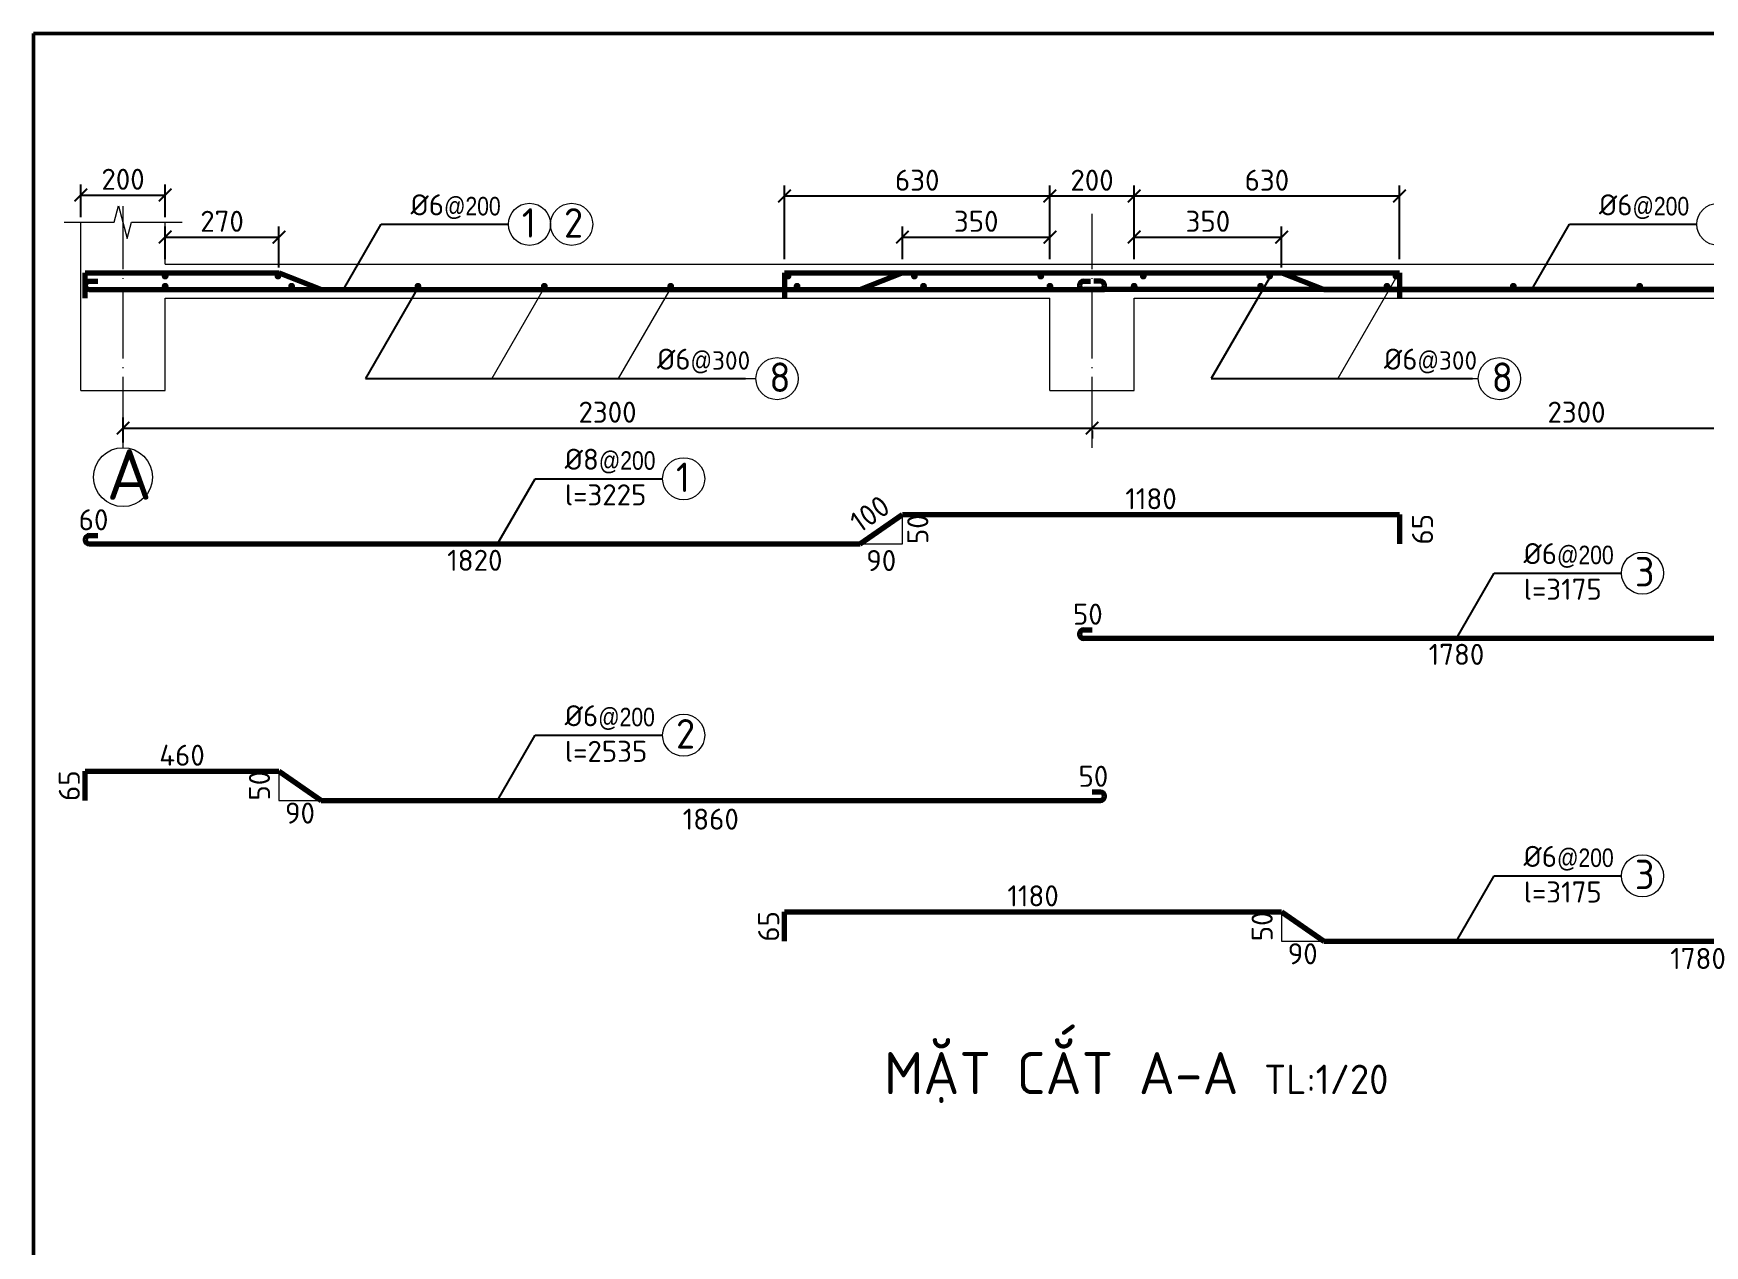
# Model space of a CAD drawing. Header units: millimetres. Extents: x 0 to 4970, y -594 to 1412.
# Drawn here: x 1079.8 to 1278.1, y 436.8 to 580.8 of the extents above; entities that cross this region are included whole.
import ezdxf

# ---------------------------------------------------------------- set-up
doc = ezdxf.new("R2010")
doc.units = ezdxf.units.MM
doc.header["$LTSCALE"] = 0.35
doc.header["$PDMODE"] = 3
doc.linetypes.add('ACAD_ISO04W100', pattern=[30, 24, -3, 0, -3])
doc.layers.get('0').update_dxf_attribs({"lineweight": 50})
for name, color, linetype, lineweight in [('CotThepSan', 13, 'Continuous', 70), ('DoVe', 1, 'Continuous', 18), ('Duong Bao San', 7, 'Continuous', 18), ('Kich Thuoc', 1, 'Continuous', 20), ('Ky Hieu', 4, 'Continuous', 20), ('Text', 40, 'Continuous', 20), ('Truc', 3, 'ACAD_ISO04W100', 20)]:
    doc.layers.add(name, color=color, linetype=linetype, lineweight=lineweight)
doc.styles.get("Standard").update_dxf_attribs({"font": 'isocpeur.ttf'})
doc.styles.add('VN', font='')
doc.styles.get('VN').set_extended_font_data('TCVN 7284')
doc.dimstyles.new('Dim20', dxfattribs={"dimtxt": 2.5, "dimasz": 1.5, "dimexe": 1.25, "dimexo": 0.625, "dimtad": 1, "dimlfac": 20, "dimtxsty": 'Standard', "dimblk": 'ARCHTICK', "dimcen": 2.5, "dimadec": 0, "dimazin": 0, "dimtfac": 1, "dimtmove": 0, "dimatfit": 3, "dimfxl": 1, "dimarcsym": 0})
doc.dimstyles.new('Dim20KT', dxfattribs={"dimtxt": 2.5, "dimasz": 1.5, "dimexe": 1.25, "dimexo": 0.625, "dimtad": 1, "dimlfac": 20, "dimtxsty": 'Standard', "dimblk": 'ARCHTICK', "dimcen": 2.5, "dimse1": 1, "dimse2": 1, "dimsd1": 1, "dimsd2": 1, "dimadec": 0, "dimazin": 0, "dimtfac": 1, "dimtmove": 0, "dimatfit": 3, "dimfxl": 1, "dimarcsym": 0})
doc.dimstyles.new('ISO-25', dxfattribs={"dimtxt": 2.5, "dimasz": 2.5, "dimexe": 1.25, "dimexo": 0.625, "dimtad": 1, "dimtxsty": 'Standard', "dimcen": 2.5, "dimadec": 0, "dimazin": 0, "dimtfac": 1, "dimtmove": 0, "dimatfit": 3, "dimfxl": 1, "dimarcsym": 0})

# ---------------------------------------------------------------- blocks, each defined once
blk = doc.blocks.new('*D492')
at = {"layer": 'Defpoints', "color": 0}
for p in [(1204.43, 508.94), (1292.93, 508.94), (1292.93, 505.17)]:
    blk.add_point(p, dxfattribs=at)
at = {"layer": 'Kich Thuoc', "color": 0, "insert": (1248.68, 507.04), "char_height": 2.5, "attachment_point": 5}
blk.add_mtext('1780', dxfattribs=at)
blk = doc.blocks.new('_ArchTick')
at = {"color": 0, "linetype": 'ByBlock', "const_width": 0.15}
blk.add_lwpolyline([(-0.5, -0.5), (0.5, 0.5)], dxfattribs=at)
blk = doc.blocks.new('*D493')
at = {"layer": 'Defpoints', "color": 0}
for p in [(1204.43, 509.94), (1204.43, 509.94), (1205.43, 509.94)]:
    blk.add_point(p, dxfattribs=at)
at = {"layer": 'Kich Thuoc', "color": 0, "insert": (1204.93, 511.81), "char_height": 2.5, "attachment_point": 5}
blk.add_mtext('50', dxfattribs=at)
blk = doc.blocks.new('*D428')
at = {"layer": 'Defpoints', "color": 0}
for p in [(1241.93, 523.65), (1246.53, 523.65), (1241.93, 520.15)]:
    blk.add_point(p, dxfattribs=at)
at = {"layer": 'Kich Thuoc', "color": 0, "insert": (1244.65, 521.9), "char_height": 2.5, "attachment_point": 5, "rotation": 90}
blk.add_mtext('65', dxfattribs=at)
blk = doc.blocks.new('*D429')
at = {"layer": 'Defpoints', "color": 0}
for p in [(1182.93, 523.65), (1182.93, 520.15), (1186.62, 520.15)]:
    blk.add_point(p, dxfattribs=at)
at = {"layer": 'Kich Thuoc', "color": 0, "insert": (1184.75, 521.9), "char_height": 2.5, "attachment_point": 5, "rotation": 90}
blk.add_mtext('50', dxfattribs=at)
blk = doc.blocks.new('*D430')
at = {"layer": 'Defpoints', "color": 0}
for p in [(1177.93, 520.15), (1182.9, 520.15), (1182.9, 516.31)]:
    blk.add_point(p, dxfattribs=at)
at = {"layer": 'Kich Thuoc', "color": 0, "insert": (1180.41, 518.18), "char_height": 2.5, "attachment_point": 5}
blk.add_mtext('90', dxfattribs=at)
blk = doc.blocks.new('*D431')
at = {"layer": 'Defpoints', "color": 0}
for p in [(1086.43, 521.15), (1086.43, 521.15), (1087.43, 521.15)]:
    blk.add_point(p, dxfattribs=at)
at = {"layer": 'Kich Thuoc', "color": 0, "insert": (1086.93, 523.02), "char_height": 2.5, "attachment_point": 5}
blk.add_mtext('60', dxfattribs=at)
blk = doc.blocks.new('*D494')
at = {"layer": 'Defpoints', "color": 0}
for p in [(1085.93, 493.19), (1108.93, 493.19), (1108.93, 493.19)]:
    blk.add_point(p, dxfattribs=at)
at = {"layer": 'Kich Thuoc', "color": 0, "insert": (1097.43, 495.06), "char_height": 2.5, "attachment_point": 5}
blk.add_mtext('460', dxfattribs=at)
blk = doc.blocks.new('*D495')
at = {"layer": 'Defpoints', "color": 0}
for p in [(1085.93, 493.19), (1085.93, 489.69), (1085.93, 489.69)]:
    blk.add_point(p, dxfattribs=at)
at = {"layer": 'Kich Thuoc', "color": 0, "insert": (1084.05, 491.44), "char_height": 2.5, "attachment_point": 5, "rotation": 90}
blk.add_mtext('65', dxfattribs=at)
blk = doc.blocks.new('*D496')
at = {"layer": 'Defpoints', "color": 0}
for p in [(1113.93, 489.69), (1206.43, 489.69), (1206.43, 485.59)]:
    blk.add_point(p, dxfattribs=at)
at = {"layer": 'Kich Thuoc', "color": 0, "insert": (1160.18, 487.47), "char_height": 2.5, "attachment_point": 5}
blk.add_mtext('1860', dxfattribs=at)
blk = doc.blocks.new('*D432')
at = {"layer": 'Defpoints', "color": 0}
for p in [(1205.09, 490.69), (1205.09, 490.69), (1206.09, 490.69)]:
    blk.add_point(p, dxfattribs=at)
at = {"layer": 'Kich Thuoc', "color": 0, "insert": (1205.59, 492.56), "char_height": 2.5, "attachment_point": 5}
blk.add_mtext('50', dxfattribs=at)
blk = doc.blocks.new('*D497')
at = {"layer": 'Defpoints', "color": 0}
for p in [(1168.93, 476.48), (1227.93, 476.48), (1227.93, 476.48)]:
    blk.add_point(p, dxfattribs=at)
at = {"layer": 'Kich Thuoc', "color": 0, "insert": (1198.43, 478.36), "char_height": 2.5, "attachment_point": 5}
blk.add_mtext('1180', dxfattribs=at)
blk = doc.blocks.new('*D498')
at = {"layer": 'Defpoints', "color": 0}
for p in [(1168.93, 476.48), (1168.93, 472.98), (1168.93, 472.98)]:
    blk.add_point(p, dxfattribs=at)
at = {"layer": 'Kich Thuoc', "color": 0, "insert": (1167.05, 474.73), "char_height": 2.5, "attachment_point": 5, "rotation": 90}
blk.add_mtext('65', dxfattribs=at)
blk = doc.blocks.new('*D433')
at = {"layer": 'Defpoints', "color": 0}
for p in [(1232.93, 473.3), (1321.93, 473.3), (1321.93, 469.05)]:
    blk.add_point(p, dxfattribs=at)
at = {"layer": 'Kich Thuoc', "color": 0, "insert": (1277.35, 470.92), "char_height": 2.5, "attachment_point": 5}
blk.add_mtext('1780', dxfattribs=at)
blk = doc.blocks.new('*D503')
at = {"layer": 'Defpoints', "color": 0}
for p in [(1108.93, 556.59), (1095.43, 553.36), (1108.93, 552.36)]:
    blk.add_point(p, dxfattribs=at)
at = {"layer": 'Kich Thuoc', "color": 0, "lineweight": -2}
for p, q in [((1095.43, 553.99), (1095.43, 557.84)), ((1108.93, 552.99), (1108.93, 557.84)), ((1095.43, 556.59), (1108.93, 556.59))]:
    blk.add_line(p, q, dxfattribs=at)
at = {"layer": 'Kich Thuoc', "color": 0, "lineweight": -2, "xscale": 1.5, "yscale": 1.5, "zscale": 1.5, "rotation": 180}
blk.add_blockref('_ArchTick', (1095.43, 556.59), dxfattribs=at)
at = {"layer": 'Kich Thuoc', "color": 0, "lineweight": -2, "xscale": 1.5, "yscale": 1.5, "zscale": 1.5}
blk.add_blockref('_ArchTick', (1108.93, 556.59), dxfattribs=at)
at = {"layer": 'Kich Thuoc', "color": 0, "insert": (1102.18, 558.47), "char_height": 2.5, "attachment_point": 5}
blk.add_mtext('270', dxfattribs=at)
blk = doc.blocks.new('*D436')
at = {"layer": 'Defpoints', "color": 0}
for p in [(1200.43, 556.59), (1182.93, 553.36), (1200.43, 553.36)]:
    blk.add_point(p, dxfattribs=at)
at = {"layer": 'Kich Thuoc', "color": 0, "lineweight": -2}
for p, q in [((1182.93, 553.99), (1182.93, 557.84)), ((1200.43, 553.99), (1200.43, 557.84)), ((1182.93, 556.59), (1200.43, 556.59))]:
    blk.add_line(p, q, dxfattribs=at)
at = {"layer": 'Kich Thuoc', "color": 0, "lineweight": -2, "xscale": 1.5, "yscale": 1.5, "zscale": 1.5, "rotation": 180}
blk.add_blockref('_ArchTick', (1182.93, 556.59), dxfattribs=at)
at = {"layer": 'Kich Thuoc', "color": 0, "lineweight": -2, "xscale": 1.5, "yscale": 1.5, "zscale": 1.5}
blk.add_blockref('_ArchTick', (1200.43, 556.59), dxfattribs=at)
at = {"layer": 'Kich Thuoc', "color": 0, "insert": (1191.68, 558.47), "char_height": 2.5, "attachment_point": 5}
blk.add_mtext('350', dxfattribs=at)
blk = doc.blocks.new('*D504')
at = {"layer": 'Defpoints', "color": 0}
for p in [(1227.93, 556.59), (1210.43, 553.36), (1227.93, 552.36)]:
    blk.add_point(p, dxfattribs=at)
at = {"layer": 'Kich Thuoc', "color": 0, "lineweight": -2}
for p, q in [((1210.43, 553.99), (1210.43, 557.84)), ((1227.93, 552.99), (1227.93, 557.84)), ((1210.43, 556.59), (1227.93, 556.59))]:
    blk.add_line(p, q, dxfattribs=at)
at = {"layer": 'Kich Thuoc', "color": 0, "lineweight": -2, "xscale": 1.5, "yscale": 1.5, "zscale": 1.5, "rotation": 180}
blk.add_blockref('_ArchTick', (1210.43, 556.59), dxfattribs=at)
at = {"layer": 'Kich Thuoc', "color": 0, "lineweight": -2, "xscale": 1.5, "yscale": 1.5, "zscale": 1.5}
blk.add_blockref('_ArchTick', (1227.93, 556.59), dxfattribs=at)
at = {"layer": 'Kich Thuoc', "color": 0, "insert": (1219.18, 558.47), "char_height": 2.5, "attachment_point": 5}
blk.add_mtext('350', dxfattribs=at)
blk = doc.blocks.new('*D437')
at = {"layer": 'Defpoints', "color": 0}
for p in [(1200.43, 561.48), (1168.93, 553.36), (1200.43, 553.36)]:
    blk.add_point(p, dxfattribs=at)
at = {"layer": 'Kich Thuoc', "color": 0, "lineweight": -2}
for p, q in [((1168.93, 553.99), (1168.93, 562.73)), ((1168.93, 561.48), (1200.43, 561.48)), ((1200.43, 553.99), (1200.43, 562.73))]:
    blk.add_line(p, q, dxfattribs=at)
at = {"layer": 'Kich Thuoc', "color": 0, "lineweight": -2, "xscale": 1.5, "yscale": 1.5, "zscale": 1.5, "rotation": 180}
blk.add_blockref('_ArchTick', (1168.93, 561.48), dxfattribs=at)
at = {"layer": 'Kich Thuoc', "color": 0, "lineweight": -2, "xscale": 1.5, "yscale": 1.5, "zscale": 1.5}
blk.add_blockref('_ArchTick', (1200.43, 561.48), dxfattribs=at)
at = {"layer": 'Kich Thuoc', "color": 0, "insert": (1184.68, 563.35), "char_height": 2.5, "attachment_point": 5}
blk.add_mtext('630', dxfattribs=at)
blk = doc.blocks.new('*D438')
at = {"layer": 'Defpoints', "color": 0}
for p in [(1210.43, 561.48), (1200.43, 553.99), (1210.43, 553.99)]:
    blk.add_point(p, dxfattribs=at)
at = {"layer": 'Kich Thuoc', "color": 0, "lineweight": -2}
for p, q in [((1200.43, 554.61), (1200.43, 562.73)), ((1200.43, 561.48), (1210.43, 561.48)), ((1210.43, 554.61), (1210.43, 562.73))]:
    blk.add_line(p, q, dxfattribs=at)
at = {"layer": 'Kich Thuoc', "color": 0, "lineweight": -2, "xscale": 1.5, "yscale": 1.5, "zscale": 1.5, "rotation": 180}
blk.add_blockref('_ArchTick', (1200.43, 561.48), dxfattribs=at)
at = {"layer": 'Kich Thuoc', "color": 0, "lineweight": -2, "xscale": 1.5, "yscale": 1.5, "zscale": 1.5}
blk.add_blockref('_ArchTick', (1210.43, 561.48), dxfattribs=at)
at = {"layer": 'Kich Thuoc', "color": 0, "insert": (1205.43, 563.35), "char_height": 2.5, "attachment_point": 5}
blk.add_mtext('200', dxfattribs=at)
blk = doc.blocks.new('*D439')
at = {"layer": 'Defpoints', "color": 0}
for p in [(1241.93, 561.48), (1210.43, 553.99), (1241.93, 553.36)]:
    blk.add_point(p, dxfattribs=at)
at = {"layer": 'Kich Thuoc', "color": 0, "lineweight": -2}
for p, q in [((1210.43, 554.61), (1210.43, 562.73)), ((1210.43, 561.48), (1241.93, 561.48)), ((1241.93, 553.99), (1241.93, 562.73))]:
    blk.add_line(p, q, dxfattribs=at)
at = {"layer": 'Kich Thuoc', "color": 0, "lineweight": -2, "xscale": 1.5, "yscale": 1.5, "zscale": 1.5, "rotation": 180}
blk.add_blockref('_ArchTick', (1210.43, 561.48), dxfattribs=at)
at = {"layer": 'Kich Thuoc', "color": 0, "lineweight": -2, "xscale": 1.5, "yscale": 1.5, "zscale": 1.5}
blk.add_blockref('_ArchTick', (1241.93, 561.48), dxfattribs=at)
at = {"layer": 'Kich Thuoc', "color": 0, "insert": (1226.18, 563.35), "char_height": 2.5, "attachment_point": 5}
blk.add_mtext('630', dxfattribs=at)
blk = doc.blocks.new('*D489')
at = {"layer": 'Defpoints', "color": 0}
for p in [(1182.69, 523.98), (1182.93, 523.65), (1177.93, 520.15)]:
    blk.add_point(p, dxfattribs=at)
at = {"layer": 'Kich Thuoc', "color": 0, "insert": (1179.06, 523.73), "char_height": 2.5, "attachment_point": 5, "rotation": 34.992}
blk.add_mtext('100', dxfattribs=at)
blk = doc.blocks.new('*D465')
at = {"layer": 'Defpoints', "color": 0}
for p in [(1227.93, 476.48), (1227.49, 472.98), (1227.93, 472.98)]:
    blk.add_point(p, dxfattribs=at)
at = {"layer": 'Kich Thuoc', "color": 0, "insert": (1225.62, 474.73), "char_height": 2.5, "attachment_point": 5, "rotation": 90}
blk.add_mtext('50', dxfattribs=at)
blk = doc.blocks.new('*D466')
at = {"layer": 'Defpoints', "color": 0}
for p in [(1227.93, 472.98), (1232.93, 472.98), (1232.93, 469.6)]:
    blk.add_point(p, dxfattribs=at)
at = {"layer": 'Kich Thuoc', "color": 0, "insert": (1230.43, 471.48), "char_height": 2.5, "attachment_point": 5}
blk.add_mtext('90', dxfattribs=at)
blk = doc.blocks.new('*D467')
at = {"layer": 'Defpoints', "color": 0}
for p in [(1108.93, 493.19), (1108.49, 489.69), (1108.93, 489.69)]:
    blk.add_point(p, dxfattribs=at)
at = {"layer": 'Kich Thuoc', "color": 0, "insert": (1106.62, 491.44), "char_height": 2.5, "attachment_point": 5, "rotation": 90}
blk.add_mtext('50', dxfattribs=at)
blk = doc.blocks.new('*D468')
at = {"layer": 'Defpoints', "color": 0}
for p in [(1108.93, 489.69), (1113.93, 489.69), (1113.93, 486.31)]:
    blk.add_point(p, dxfattribs=at)
at = {"layer": 'Kich Thuoc', "color": 0, "insert": (1111.43, 488.19), "char_height": 2.5, "attachment_point": 5}
blk.add_mtext('90', dxfattribs=at)
blk = doc.blocks.new('*D512')
at = {"layer": 'Defpoints', "color": 0}
for p in [(1205.43, 534.26), (1205.43, 533.92), (1090.43, 531.58)]:
    blk.add_point(p, dxfattribs=at)
at = {"layer": 'Kich Thuoc', "color": 0, "lineweight": -2}
for p, q in [((1090.43, 532.21), (1090.43, 535.17)), ((1090.43, 533.92), (1205.43, 533.92)), ((1205.43, 533.64), (1205.43, 532.67))]:
    blk.add_line(p, q, dxfattribs=at)
at = {"layer": 'Kich Thuoc', "color": 0, "lineweight": -2, "xscale": 1.5, "yscale": 1.5, "zscale": 1.5, "rotation": 180}
blk.add_blockref('_ArchTick', (1090.43, 533.92), dxfattribs=at)
at = {"layer": 'Kich Thuoc', "color": 0, "lineweight": -2, "xscale": 1.5, "yscale": 1.5, "zscale": 1.5}
blk.add_blockref('_ArchTick', (1205.43, 533.92), dxfattribs=at)
at = {"layer": 'Kich Thuoc', "color": 0, "insert": (1147.93, 535.8), "char_height": 2.5, "attachment_point": 5}
blk.add_mtext('2300', dxfattribs=at)
blk = doc.blocks.new('*D513')
at = {"layer": 'Defpoints', "color": 0}
for p in [(1205.43, 534.26), (1320.43, 533.92), (1320.43, 531.58)]:
    blk.add_point(p, dxfattribs=at)
at = {"layer": 'Kich Thuoc', "color": 0, "lineweight": -2}
for p, q in [((1205.43, 533.92), (1320.43, 533.92)), ((1205.43, 533.64), (1205.43, 532.67)), ((1320.43, 532.21), (1320.43, 535.17))]:
    blk.add_line(p, q, dxfattribs=at)
at = {"layer": 'Kich Thuoc', "color": 0, "lineweight": -2, "xscale": 1.5, "yscale": 1.5, "zscale": 1.5, "rotation": 180}
blk.add_blockref('_ArchTick', (1205.43, 533.92), dxfattribs=at)
at = {"layer": 'Kich Thuoc', "color": 0, "lineweight": -2, "xscale": 1.5, "yscale": 1.5, "zscale": 1.5}
blk.add_blockref('_ArchTick', (1320.43, 533.92), dxfattribs=at)
at = {"layer": 'Kich Thuoc', "color": 0, "insert": (1262.93, 535.8), "char_height": 2.5, "attachment_point": 5}
blk.add_mtext('2300', dxfattribs=at)
blk = doc.blocks.new('*D425')
at = {"layer": 'Defpoints', "color": 0}
for p in [(1086.43, 523.36), (1177.93, 523.36), (1177.93, 516.33)]:
    blk.add_point(p, dxfattribs=at)
at = {"layer": 'Kich Thuoc', "color": 0, "insert": (1132.18, 518.21), "char_height": 2.5, "attachment_point": 5}
blk.add_mtext('1820', dxfattribs=at)
blk = doc.blocks.new('*D487')
at = {"layer": 'Defpoints', "color": 0}
for p in [(1182.93, 523.65), (1241.93, 523.65), (1241.93, 523.65)]:
    blk.add_point(p, dxfattribs=at)
at = {"layer": 'Kich Thuoc', "color": 0, "insert": (1212.43, 525.52), "char_height": 2.5, "attachment_point": 5}
blk.add_mtext('1180', dxfattribs=at)
blk = doc.blocks.new('*D1427')
at = {"layer": 'Defpoints', "color": 0}
for p in [(1095.43, 561.59), (1085.43, 558.35), (1095.43, 558.35)]:
    blk.add_point(p, dxfattribs=at)
at = {"layer": 'Kich Thuoc', "color": 0, "lineweight": -2}
for p, q in [((1085.43, 558.98), (1085.43, 562.84)), ((1085.43, 561.59), (1095.43, 561.59)), ((1095.43, 558.98), (1095.43, 562.84))]:
    blk.add_line(p, q, dxfattribs=at)
at = {"layer": 'Kich Thuoc', "color": 0, "lineweight": -2, "xscale": 1.5, "yscale": 1.5, "zscale": 1.5, "rotation": 180}
blk.add_blockref('_ArchTick', (1085.43, 561.59), dxfattribs=at)
at = {"layer": 'Kich Thuoc', "color": 0, "lineweight": -2, "xscale": 1.5, "yscale": 1.5, "zscale": 1.5}
blk.add_blockref('_ArchTick', (1095.43, 561.59), dxfattribs=at)
at = {"layer": 'Kich Thuoc', "color": 0, "insert": (1090.43, 563.46), "char_height": 2.5, "attachment_point": 5}
blk.add_mtext('200', dxfattribs=at)

msp = doc.modelspace()

# ---------------------------------------------------------------- linework, layer by layer
msp.add_lwpolyline([(1079.793241, 580.785388), (1079.793241, 160.785388), (1410.871342, 160.785388), (1410.871342, 580.785388)], close=True)
at = {"layer": 'CotThepSan'}
for p, q in [((1085.927586, 549.360798), (1085.927586, 552.360798)), ((1085.927586, 552.360798), (1108.927586, 552.360798)), ((1108.927586, 552.360798), (1113.927586, 550.360798)), ((1168.927586, 552.360798), (1241.927586, 552.360798)), ((1168.927586, 552.360798), (1168.927586, 549.360798)), ((1177.927586, 550.360798), (1182.927586, 552.360798)), ((1232.927586, 550.360798), (1227.927586, 552.360798)), ((1241.927586, 552.360798), (1241.927586, 549.360798)), ((1086.427586, 551.360798), (1087.427586, 551.360798)), ((1086.427586, 550.360798), (1178.427586, 550.360798)), ((1113.927586, 550.360798), (1206.927586, 550.360798)), ((1204.427586, 551.360798), (1205.247778, 551.360798)), ((1292.927586, 550.360798), (1204.427586, 550.360798)), ((1206.427586, 551.360798), (1205.62665, 551.360798)), ((1232.927586, 550.360798), (1321.427586, 550.360798)), ((1177.927586, 520.148562), (1182.927586, 523.648562)), ((1182.927586, 523.648562), (1241.927586, 523.648562)), ((1241.927586, 523.648562), (1241.927586, 520.148562)), ((1086.427586, 521.148562), (1087.427586, 521.148562)), ((1086.427586, 520.148562), (1177.927586, 520.148562)), ((1204.427586, 509.937407), (1205.427586, 509.937407)), ((1292.927586, 508.937407), (1204.427586, 508.937407)), ((1085.927586, 489.687336), (1085.927586, 493.187336)), ((1085.927586, 493.187336), (1108.927586, 493.187336)), ((1108.927586, 493.187336), (1113.927586, 489.687336)), ((1206.427586, 490.687336), (1205.427586, 490.687336)), ((1113.927586, 489.687336), (1206.427586, 489.687336)), ((1168.927586, 472.980745), (1168.927586, 476.480745)), ((1168.927586, 476.480745), (1227.927586, 476.480745)), ((1227.927586, 476.480745), (1232.927586, 472.980745)), ((1232.927586, 472.980745), (1319.427586, 472.980745))]:
    msp.add_line(p, q, dxfattribs=at)
at = {"layer": 'CotThepSan', "color": 1, "const_width": 0.4}
for points in [[(1095.227586, 551.960798, 1), (1095.627586, 551.960798, 1)], [(1108.615783, 551.960798, 1), (1109.015783, 551.960798, 1)], [(1169.149591, 551.960798, 1), (1169.549591, 551.960798, 1)], [(1184.149591, 551.960798, 1), (1184.549591, 551.960798, 1)], [(1199.149591, 551.960798, 1), (1199.549591, 551.960798, 1)], [(1211.705581, 551.960798, -1), (1211.305581, 551.960798, -1)], [(1226.705581, 551.960798, -1), (1226.305581, 551.960798, -1)], [(1241.705581, 551.960798, -1), (1241.305581, 551.960798, -1)], [(1095.227586, 550.760798, 1), (1095.627586, 550.760798, 1)], [(1110.227586, 550.760798, 1), (1110.627586, 550.760798, 1)], [(1125.227586, 550.760798, 1), (1125.627586, 550.760798, 1)], [(1140.227586, 550.760798, 1), (1140.627586, 550.760798, 1)], [(1155.227586, 550.760798, 1), (1155.627586, 550.760798, 1)], [(1170.227586, 550.760798, 1), (1170.627586, 550.760798, 1)], [(1185.227586, 550.760798, 1), (1185.627586, 550.760798, 1)], [(1200.227586, 550.760798, 1), (1200.627586, 550.760798, 1)], [(1210.227586, 550.760798, 1), (1210.627586, 550.760798, 1)], [(1225.227586, 550.760798, 1), (1225.627586, 550.760798, 1)], [(1240.227586, 550.760798, 1), (1240.627586, 550.760798, 1)], [(1255.227586, 550.760798, 1), (1255.627586, 550.760798, 1)], [(1270.227586, 550.760798, 1), (1270.627586, 550.760798, 1)]]:
    msp.add_lwpolyline(points, format="xyb", close=True, dxfattribs=at)
at = {"layer": 'CotThepSan'}
for centre, start, end in [((1086.427586, 550.860798), 90, 270), ((1204.427586, 550.860798), 90, 270), ((1206.427586, 550.860798), 270, 90), ((1086.427586, 520.648562), 90, 270), ((1204.427586, 509.437407), 90, 270), ((1206.427586, 490.187336), 270, 90)]:
    msp.add_arc(centre, 0.5, start, end, dxfattribs=at)
at = {"layer": 'DoVe'}
for p, q in [((1182.927586, 520.148562), (1182.927586, 523.648562)), ((1177.927586, 520.148562), (1182.927586, 520.148562)), ((1108.927586, 493.187336), (1108.927586, 489.687336)), ((1108.927586, 489.687336), (1113.927586, 489.687336)), ((1227.927586, 476.480745), (1227.927586, 472.980745)), ((1227.927586, 472.980745), (1232.927586, 472.980745))]:
    msp.add_line(p, q, dxfattribs=at)
at = {"layer": 'Duong Bao San'}
for p, q in [((1085.427586, 553.360798), (1085.427586, 558.360798)), ((1095.427586, 553.360798), (1095.427586, 558.360798)), ((1085.427586, 538.360798), (1085.427586, 553.360798)), ((1095.427586, 538.360798), (1095.427586, 549.360798)), ((1200.427586, 538.360798), (1200.427586, 549.360798)), ((1210.427586, 538.360798), (1210.427586, 549.360798)), ((1085.427586, 538.360798), (1095.427586, 538.360798)), ((1200.427586, 538.360798), (1210.427586, 538.360798))]:
    msp.add_line(p, q, dxfattribs=at)
for points in [[(1095.427586, 553.360798), (1325.427586, 553.360798), (1377.927586, 553.360798)], [(1095.427586, 549.360798), (1200.427586, 549.360798)], [(1210.427586, 549.360798), (1315.427586, 549.360798)]]:
    msp.add_lwpolyline(points, dxfattribs=at)
at = {"layer": 'Ky Hieu'}
for p, q in [((1125.455411, 558.11003), (1136.167911, 558.11003)), ((1266.500861, 558.11003), (1277.213361, 558.11003)), ((1241.7236, 552.152117), (1234.582679, 539.783678)), ((1140.427586, 550.560798), (1134.205413, 539.783678)), ((1155.427586, 550.560798), (1149.205413, 539.783678)), ((1153.492004, 539.783678), (1165.544731, 539.783678)), ((1240.075648, 539.783678), (1251.27118, 539.783678)), ((1257.859712, 516.686639), (1268.259712, 516.686639)), ((1144.063022, 497.436568), (1154.463022, 497.436568)), ((1257.859712, 480.729977), (1268.259712, 480.729977))]:
    msp.add_line(p, q, dxfattribs=at)
msp.add_lwpolyline([(1083.427586, 558.360798), (1083.427586, 558.360798), (1089.357034, 558.360798), (1089.874672, 560.292649), (1090.909948, 556.428946), (1091.427586, 558.360798), (1097.427586, 558.360798), (1097.427586, 558.360798)], dxfattribs=at)
for centre, radius in [((1138.667911, 558.11003), 2.5), ((1143.667911, 558.11003), 2.5), ((1279.713361, 558.11003), 2.5), ((1168.044731, 539.783678), 2.5), ((1253.77118, 539.783678), 2.5), ((1090.427586, 528.084861), 3.5), ((1156.963022, 527.897794), 2.5), ((1270.759712, 516.686639), 2.5), ((1156.963022, 497.436568), 2.5), ((1270.759712, 480.729977), 2.5)]:
    msp.add_circle(centre, radius, dxfattribs=at)
at = {"layer": 'Truc'}
for p, q in [((1090.427586, 531.584861), (1090.427586, 560.2795)), ((1205.427586, 531.584861), (1205.427586, 559.367846))]:
    msp.add_line(p, q, dxfattribs=at)

# ---------------------------------------------------------------- texts
at = {"layer": 'Ky Hieu', "style": 'VN'}
for s, p in [('1', (1137.753888, 556.526895)), ('2', (1142.753888, 556.526895)), ('8', (1167.130708, 538.200543)), ('8', (1252.857156, 538.200543)), ('1', (1156.048999, 526.314659)), ('3', (1269.845689, 515.103505)), ('2', (1156.048999, 495.853434)), ('3', (1269.845689, 479.146843))]:
    msp.add_text(s, height=3.5, dxfattribs=at).set_placement(p)
at = {"layer": 'Ky Hieu', "char_height": 2.5, "attachment_point": 7}
for s, insert in [('%%C6{\\fVNI-Helve-Condense|b0|i0|c0|p2;\\H0.875x;@200}', (1124.547568, 558.73503)), ('%%C6{\\fVNI-Helve-Condense|b0|i0|c0|p2;\\H0.875x;@200}', (1265.593018, 558.73503)), ('%%C6{\\fVNI-Helve-Condense|b0|i0|c0|p2;\\H0.875x;@\\fISOCPEUR|b0|i0|c0|p34;300}', (1153.804504, 540.408678)), ('%%C6{\\fVNI-Helve-Condense|b0|i0|c0|p2;\\H0.875x;@\\fISOCPEUR|b0|i0|c0|p34;300}', (1240.075648, 540.408678)), ('%%C8{\\fVNI-Helve-Condense|b0|i0|c0|p2;\\H0.875x;@200}', (1142.84268, 528.522794)), ('l=3225', (1142.865359, 524.732748)), ('%%C6{\\fVNI-Helve-Condense|b0|i0|c0|p2;\\H0.875x;@200}', (1256.639369, 517.311639)), ('l=3175', (1256.662048, 513.521593)), ('%%C6{\\fVNI-Helve-Condense|b0|i0|c0|p2;\\H0.875x;@200}', (1142.84268, 498.061568)), ('l=2535', (1142.865359, 494.271522)), ('%%C6{\\fVNI-Helve-Condense|b0|i0|c0|p2;\\H0.875x;@200}', (1256.639369, 481.354977)), ('l=3175', (1256.662048, 477.564931))]:
    msp.add_mtext(s, dxfattribs=dict(at, insert=insert))
at = {"layer": 'Text', "insert": (1088.467613, 531.405608), "char_height": 6, "width": 3.31947027, "attachment_point": 1}
msp.add_mtext('A', dxfattribs=at)
at = {"layer": 'Text', "insert": (1209.157672, 453.765478), "char_height": 5, "width": 119.00779123, "attachment_point": 8, "style": 'VN'}
msp.add_mtext('^IMẶT CẮT A-A {\\H0.7x;TL:1/20}', dxfattribs=at)

# ---------------------------------------------------------------- dimensions: what is measured, and where the dimension line sits
at = {"layer": 'Kich Thuoc'}
for base, p1, p2, dimstyle, picture, middle in [((1095.427586, 561.586089), (1085.427586, 558.352294), (1095.427586, 558.352294), 'Dim20', '*D1427', (1090.427586, 563.461089)), ((1200.427586, 561.477795), (1168.927586, 553.360798), (1200.427586, 553.360798), 'Dim20', '*D437', (1184.677586, 563.352795)), ((1210.427586, 561.477795), (1200.427586, 553.985798), (1210.427586, 553.985798), 'Dim20', '*D438', (1205.427586, 563.352795)), ((1241.927586, 561.477795), (1210.427586, 553.985798), (1241.927586, 553.360798), 'Dim20', '*D439', (1226.177586, 563.352795)), ((1200.427586, 556.594592), (1182.927586, 553.360798), (1200.427586, 553.360798), 'Dim20', '*D436', (1191.677586, 558.469592)), ((1227.927586, 556.594592), (1210.427586, 553.360798), (1227.927586, 552.360798), 'Dim20', '*D504', (1219.177586, 558.469592)), ((1205.427586, 533.924911), (1090.427586, 531.584861), (1205.427586, 534.263775), 'Dim20', '*D512', (1147.927586, 535.799911)), ((1241.927586, 523.648562), (1182.927586, 523.648562), (1241.927586, 523.648562), 'Dim20KT', '*D487', (1212.427586, 525.523562)), ((1108.927586, 493.187336), (1085.927586, 493.187336), (1108.927586, 493.187336), 'Dim20KT', '*D494', (1097.427586, 495.062336)), ((1227.927586, 476.480745), (1168.927586, 476.480745), (1227.927586, 476.480745), 'Dim20KT', '*D497', (1198.427586, 478.355745))]:
    dim = msp.add_linear_dim(base=base, p1=p1, p2=p2, dimstyle=dimstyle, dxfattribs=at)
    dim.commit()
    dim.dimension.update_dxf_attribs({"geometry": picture, "text_midpoint": middle})
for base, p1, p2, picture, middle in [((1108.927586, 556.594592), (1095.427586, 553.360798), (1108.927586, 552.360798), '*D503', (1102.177586, 558.469592)), ((1320.427586, 533.924911), (1205.427586, 534.263775), (1320.427586, 531.584861), '*D513', (1262.927586, 535.799911))]:
    dim = msp.add_linear_dim(base=base, p1=p1, p2=p2, dimstyle='Dim20', override={"dimtmove": 1}, dxfattribs=at)
    dim.commit()
    dim.dimension.update_dxf_attribs({"geometry": picture, "text_midpoint": middle})
for base, p1, p2, angle, text, picture, middle, dimtype in [((1182.693239, 523.983343), (1177.927586, 520.148562), (1182.927586, 523.648562), 34.9920202, '100', '*D489', (1180.135076, 522.192629), 161), ((1186.622972, 520.148562), (1182.927586, 523.648562), (1182.927586, 520.148562), 90, '50', '*D429', (1186.622972, 521.898562), 160), ((1246.526235, 523.648562), (1241.927586, 520.148562), (1241.927586, 523.648562), 90, '65', '*D428', (1246.526235, 521.898562), 160), ((1085.927586, 489.687336), (1085.927586, 493.187336), (1085.927586, 489.687336), 90, '65', '*D495', (1085.927586, 491.437336), 160), ((1108.492813, 489.687336), (1108.927586, 493.187336), (1108.927586, 489.687336), 90, '50', '*D467', (1108.492813, 491.437336), 160), ((1168.927586, 472.980745), (1168.927586, 476.480745), (1168.927586, 472.980745), 90, '65', '*D498', (1168.927586, 474.730745), 160), ((1227.492813, 472.980745), (1227.927586, 476.480745), (1227.927586, 472.980745), 90, '50', '*D465', (1227.492813, 474.730745), 160)]:
    dim = msp.add_linear_dim(base=base, p1=p1, p2=p2, angle=angle, text=text, dimstyle='Dim20KT', dxfattribs=at)
    dim.commit()
    dim.dimension.update_dxf_attribs({"geometry": picture, "text_midpoint": middle, "dimtype": dimtype})
for base, p1, p2, text, picture, middle in [((1086.427586, 521.148562), (1087.427586, 521.148562), (1086.427586, 521.148562), '60', '*D431', (1086.927586, 521.148562)), ((1182.895011, 516.3077), (1177.927586, 520.148562), (1182.895011, 520.148562), '90', '*D430', (1180.411299, 516.3077)), ((1204.427586, 509.937407), (1205.427586, 509.937407), (1204.427586, 509.937407), '50', '*D493', (1204.927586, 509.937407)), ((1205.091018, 490.687336), (1206.091018, 490.687336), (1205.091018, 490.687336), '50', '*D432', (1205.591018, 490.687336)), ((1113.927586, 486.311503), (1108.927586, 489.687336), (1113.927586, 489.687336), '90', '*D468', (1111.427586, 486.311503)), ((1232.927586, 469.604911), (1227.927586, 472.980745), (1232.927586, 472.980745), '90', '*D466', (1230.427586, 469.604911)), ((1321.927586, 469.04524), (1232.927586, 473.30261), (1321.927586, 473.30261), '1780', '*D433', (1277.345055, 469.04524))]:
    dim = msp.add_linear_dim(base=base, p1=p1, p2=p2, text=text, dimstyle='Dim20KT', dxfattribs=at)
    dim.commit()
    dim.dimension.update_dxf_attribs({"geometry": picture, "text_midpoint": middle, "dimtype": 160})
for base, p1, p2, text, picture, middle in [((1177.927586, 516.330123), (1086.427586, 523.360025), (1177.927586, 523.360025), '1820', '*D425', (1132.177586, 518.205123)), ((1292.927586, 505.166915), (1204.427586, 508.937407), (1292.927586, 508.937407), '1780', '*D492', (1248.677586, 507.041915)), ((1206.427586, 485.594381), (1113.927586, 489.687336), (1206.427586, 489.687336), '1860', '*D496', (1160.177586, 487.469381))]:
    dim = msp.add_linear_dim(base=base, p1=p1, p2=p2, text=text, dimstyle='Dim20KT', dxfattribs=at)
    dim.commit()
    dim.dimension.update_dxf_attribs({"geometry": picture, "text_midpoint": middle})

# ---------------------------------------------------------------- leaders
at = {"layer": 'Ky Hieu', "annotation_type": 0, "has_hookline": 1, "hookline_direction": 0}
for points, dimstyle, text_width in [([(1116.585785, 550.360798), (1121.059806, 558.11003), (1125.142911, 558.11003)], 'Dim20', 10.4), ([(1257.631235, 550.360798), (1262.105256, 558.11003), (1266.188361, 558.11003)], 'Dim20', 10.4), ([(1226.7236, 552.152117), (1219.582679, 539.783678), (1239.450648, 539.783678)], 'ISO-25', 10.493333), ([(1125.427586, 550.560798), (1119.205413, 539.783678), (1153.179504, 539.783678)], 'Dim20KT', 10.493333), ([(1248.677586, 508.937407), (1253.151607, 516.686639), (1257.234712, 516.686639)], 'Dim20', 10.4), ([(1134.880897, 489.687336), (1139.354918, 497.436568), (1143.438022, 497.436568)], 'Dim20', 10.4), ([(1248.677586, 472.980745), (1253.151607, 480.729977), (1257.234712, 480.729977)], 'Dim20', 10.4)]:
    msp.add_leader(points, dimstyle=dimstyle, override={"dimgap": 0.625, "dimtad": 1, "dimldrblk": 'None'}, dxfattribs=dict(at, text_width=text_width))
at = {"layer": 'Ky Hieu'}
msp.add_leader([(1134.880897, 520.148562), (1139.354918, 527.897794), (1154.463022, 527.897794)], dimstyle='Dim20', override={"dimgap": 0.625, "dimtad": 1, "dimldrblk": 'None'}, dxfattribs=at)

doc.saveas('drawing.dxf')
